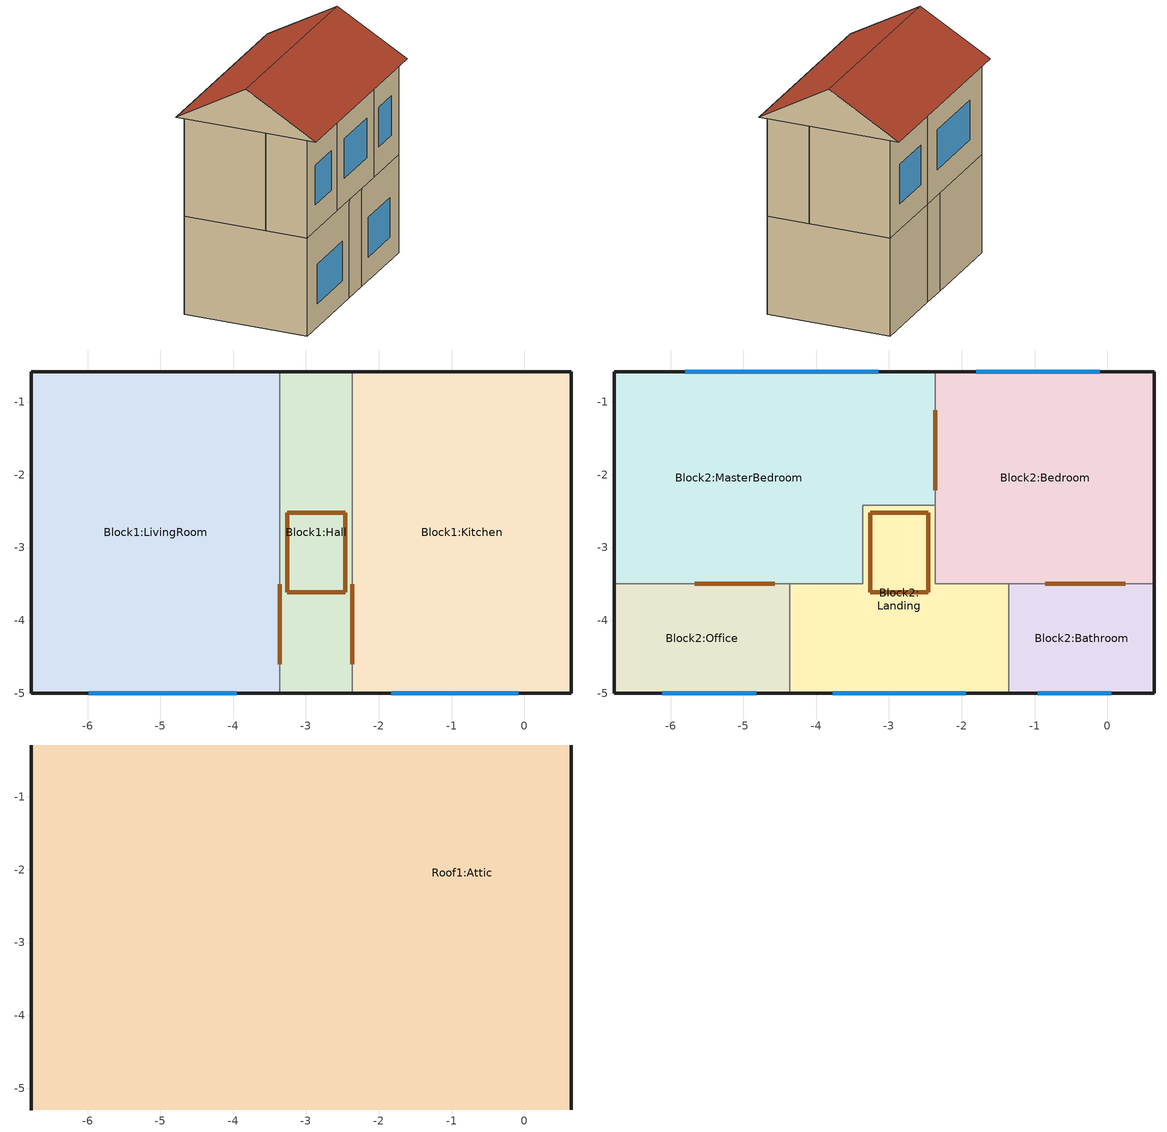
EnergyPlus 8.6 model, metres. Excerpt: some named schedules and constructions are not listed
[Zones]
Block1:Kitchen
 floor ground (Project ground floor): 0.64,-5 -2.36,-5 -2.36,-0.59 0.64,-0.59 z0
 wall outside (Project wall): -2.36,-5 0.64,-5 0.64,-0.59 -2.36,-0.59 z0:3.5
 wall to Block1:Hall (Project partition): -2.36,-0.59 -2.36,-5 z0:3.5
 window (1001): -1.83,-5 -0.08,-5 z0.84:2.26
 door inside (Project internal door): -2.36,-3.5 -2.36,-4.6 z0:2
Block1:Hall
 floor ground (Project ground floor): -2.36,-5 -3.36,-5 -3.36,-0.59 -2.36,-0.59 z0
 wall outside (Project wall): -3.36,-5 -2.36,-5 / -2.36,-0.59 -3.36,-0.59 z0:3.5
 wall to Block1:LivingRoom (Project partition_Rev): -3.36,-0.59 -3.36,-5 z0:3.5
 door inside (IRTSurface): -3.26,-3.61 -2.46,-3.61 -2.46,-2.52 -3.26,-2.52 z3.5
 door inside (Project internal door): -3.36,-3.5 -3.36,-4.6 z0:2
Block1:LivingRoom
 floor ground (Project ground floor): -3.36,-5 -6.77,-5 -6.77,-0.59 -3.36,-0.59 z0
 wall outside (Project wall): -3.36,-0.59 -6.77,-0.59 -6.77,-5 -3.36,-5 z0:3.5
 window (1001): -5.99,-5 -3.95,-5 z0.84:2.26
Block2:Bedroom
 floor to Block1:Kitchen (Project internal floor_Reversed_Rev): 0.64,-3.5 -2.36,-3.5 -2.36,-0.59 0.64,-0.59 z3.5
 wall outside (Project wall): 0.64,-3.5 0.64,-0.59 -2.36,-0.59 z3.5:7
 wall to Block2:Bathroom (Project partition): -1.36,-3.5 0.64,-3.5 z3.5:7
 wall to Block2:MasterBedroom (Project partition): -2.36,-0.59 -2.36,-2.42 z3.5:7
 wall to Block2:Landing (Project partition): -2.36,-2.42 -2.36,-3.5 -1.36,-3.5 z3.5:7
 window (1001): -0.11,-0.59 -1.8,-0.59 z4.44:5.86
 door inside (Project internal door): -0.85,-3.5 0.25,-3.5 / -2.36,-1.11 -2.36,-2.21 z3.6:5.6
Block2:Bathroom
 floor to Block1:Kitchen (Project internal floor_Reversed_Rev): 0.64,-5 -1.36,-5 -1.36,-3.5 0.64,-3.5 z3.5
 wall outside (Project wall): -1.36,-5 0.64,-5 0.64,-3.5 z3.5:7
 wall to Block2:Landing (Project partition): -1.36,-3.5 -1.36,-5 z3.5:7
 window (1001): -0.96,-5 0.05,-5 z4.44:5.86
Block2:Landing
 floor to Block1:Kitchen (Project internal floor_Reversed_Rev): -1.36,-5 -2.36,-5 -2.36,-3.5 -1.36,-3.5 z3.5
 floor to Block1:Hall (Project internal floor_Reversed_Rev): -2.36,-5 -3.36,-5 -3.36,-2.42 -2.36,-2.42 z3.5
 floor to Block1:LivingRoom (Project internal floor_Reversed_Rev): -3.36,-5 -4.36,-5 -4.36,-3.5 -3.36,-3.5 z3.5
 wall outside (Project wall): -4.36,-5 -1.36,-5 z3.5:7
 wall to Block2:MasterBedroom (Project partition): -2.36,-2.42 -3.36,-2.42 -3.36,-3.5 -4.36,-3.5 z3.5:7
 wall to Block2:Office (Project partition_Rev): -4.36,-3.5 -4.36,-5 z3.5:7
 window (1001): -3.77,-5 -1.94,-5 z4.44:5.86
Block2:MasterBedroom
 floor to Block1:Hall (Project internal floor_Reversed_Rev): -2.36,-2.42 -3.36,-2.42 -3.36,-0.59 -2.36,-0.59 z3.5
 floor to Block1:LivingRoom (Project internal floor_Reversed_Rev): -3.36,-3.5 -6.77,-3.5 -6.77,-0.59 -3.36,-0.59 z3.5
 wall outside (Project wall): -2.36,-0.59 -6.77,-0.59 -6.77,-3.5 z3.5:7
 wall to Block2:Office (Project partition_Rev): -6.77,-3.5 -4.36,-3.5 z3.5:7
 window (1001): -3.14,-0.59 -5.8,-0.59 z4.44:5.86
 door inside (Project internal door): -5.67,-3.5 -4.57,-3.5 z3.6:5.6
Block2:Office
 floor to Block1:LivingRoom (Project internal floor_Reversed_Rev): -4.36,-5 -6.77,-5 -6.77,-3.5 -4.36,-3.5 z3.5
 wall outside (Project wall): -6.77,-3.5 -6.77,-5 -4.36,-5 z3.5:7
 window (1001): -6.12,-5 -4.82,-5 z4.44:5.86
Roof1:Attic
 floor outside (Project external floor): 0.64,-0.59 -6.77,-0.59 -6.77,-0.29 0.64,-0.29 z7; 0.64,-5.3 -6.77,-5.3 -6.77,-5 0.64,-5 z7
 floor to Block2:Bedroom (Project semi-exposed ceiling_Rev): 0.64,-3.5 -2.36,-3.5 -2.36,-0.59 0.64,-0.59 z7
 floor to Block2:Bathroom (Project semi-exposed ceiling_Rev): 0.64,-5 -1.36,-5 -1.36,-3.5 0.64,-3.5 z7
 floor to Block2:Landing (Project semi-exposed ceiling_Rev): -2.36,-3.5 -3.36,-3.5 -3.36,-2.42 -2.36,-2.42 z7; -1.36,-5 -4.36,-5 -4.36,-3.5 -1.36,-3.5 z7
 floor to Block2:MasterBedroom (Project semi-exposed ceiling_Rev): -3.36,-3.5 -6.77,-3.5 -6.77,-2.42 -3.36,-2.42 z7; -2.36,-2.42 -6.77,-2.42 -6.77,-0.59 -2.36,-0.59 z7
 floor to Block2:Office (Project semi-exposed ceiling_Rev): -4.36,-5 -6.77,-5 -6.77,-3.5 -4.36,-3.5 z7
 wall outside (Project wall): -6.77,-0.29,7 -6.77,-5.3,7 -6.77,-2.79,8.45; 0.64,-5.3,7 0.64,-0.29,7 0.64,-2.79,8.45
 roof outside (Project unoccupied pitched roof): -6.77,-5.3,7 0.64,-5.3,7 0.64,-2.79,8.45 -6.77,-2.79,8.45; 0.64,-0.29,7 -6.77,-0.29,7 -6.77,-2.79,8.45 0.64,-2.79,8.45
[Material:NoMass]
11_RVAL_4: Roughness=Rough; Thermal Resistance {m2-K/W}=.18; Thermal Absorptance=0.9; Solar Absorptance=0.7; Visible Absorptance=0.7
[Construction]
Project internal floor_Reversed: Cast Concrete (Dense)_0.1
Project internal door_Rev: Painted Oak_0.035
Project semi-exposed ceiling: Plywood (Heavyweight)_0.01, MW Glass Wool (rolls)_0.1319, Cast Concrete (Lightweight)_0.1, 11_RVAL_4, Plasterboard_0.013
[Material] Roughness=Rough; Thermal Absorptance=0.9
Name | Thickness {m} | Conductivity {W/m-K} | Density {kg/m3} | Specific Heat {J/kg-K} | Solar Absorptance | Visible Absorptance
Cast Concrete (Dense)_0.1 | .1 | 1.4 | 2100 | 840 | 0.6 | 0.6
Painted Oak_0.035 | .035 | 0.19 | 700 | 2390 | 0.5 | 0.5
Plywood (Heavyweight)_0.01 | .01 | 0.15 | 700 | 1420 | 0.78 | 0.78
MW Glass Wool (rolls)_0.1319 | .1319 | 0.04 | 12 | 840 | 0.6 | 0.6
Cast Concrete (Lightweight)_0.1 | .1 | 0.38 | 1200 | 1000 | 0.6 | 0.6
Plasterboard_0.013 | .013 | 0.25 | 2800 | 896 | 0.5 | 0.5
[Schedule:Compact]
2864: Through: 31 Dec, For: Weekdays SummerDesignDay, Until: 07:00, 0, Until: 08:00, 0.25, Until: 09:00, 0.5, Until: 12:00, 1, Until: 14:00, 0.75, Until: 17:00, 1, Until: 18:00, 0.5, Until: 19:00, 0.25, Until: 24:00, 0, For: Weekends, Until: 24:00, 0, For: Holidays, Until: 24:00, 0, For: WinterDesignDay AllOtherDays, Until: 24:00, 0
20001: Through: 12/31, For: Weekdays Weekends SummerDesignDays, Until: 24:00, 24, For: WinterDesignDays, Until: 24:00, 0, For: AllOtherDays, Until: 24:00, 24
20002: Through: 12/31, For: Weekdays Weekends SummerDesignDays, Until: 24:00, 0, For: WinterDesignDays, Until: 24:00, 0, For: AllOtherDays, Until: 24:00, 0
[AirflowNetwork:MultiZone:Surface:Crack] Reference Crack Conditions=Reference Crack Conditions
Name | Air Mass Flow Coefficient at Reference Conditions {kg/s} | Air Mass Flow Exponent
DefaultCrack | 1e-11 | 0.66
Block1:Kitchen_Ceiling_1_0_0; Block2:Bedroom_Ceiling_1_0_0 | .0078792 | .7
Block1:Kitchen_Ceiling_1_1_0; Block2:Bathroom_Ceiling_1_0_0 | .0026968 | .7
Block1:Kitchen_Ceiling_1_2_0 | .0013575 | .7
Block1:Kitchen_Wall_2_0_0 | .0008031 | .7
Block1:Kitchen_Wall_3_0_0; Block1:LivingRoom_Wall_5_0_0 | .0015449 | .7
Block1:Kitchen_Wall_4_0_0 | .0010514 | .7
Block1:Kitchen_Partition_5_0_0; Block1:Hall_Partition_5_0_0 | .0397842 | .75
Block1:Hall_Ceiling_1_0_0 | .0015316 | .7
Block1:Hall_Ceiling_1_1_0 | .0016466 | .7
Block1:Hall_Wall_2_0_0; Block1:Hall_Wall_4_0_0 | .0003492 | .7
Block1:LivingRoom_Ceiling_1_0_0 | .0013517 | .7
Block1:LivingRoom_Ceiling_1_1_0 | .0089502 | .7
Block1:LivingRoom_Ceiling_1_2_0; Block2:Office_Ceiling_1_0_0 | .0032538 | .7
Block1:LivingRoom_Wall_2_0_0 | .0009055 | .7
Block1:LivingRoom_Wall_4_0_0 | .0011943 | .7
Block2:Bedroom_Partition_2_0_0 | .0143804 | .75
Block2:Bedroom_Wall_3_0_0; Block2:MasterBedroom_Wall_8_0_0 | .00102 | .7
Block2:Bedroom_Wall_4_0_0 | .0008106 | .7
Block2:Bedroom_Partition_5_0_0 | .0126536 | .75
Block2:Bedroom_Partition_6_0_0; Block2:Landing_Partition_7_0_0 | .0113471 | .75
Block2:Bedroom_Partition_7_0_0 | .0105612 | .75
Block2:Bathroom_Wall_2_0_0 | .0005556 | .7
Block2:Bathroom_Wall_3_0_0; Block2:Office_Wall_5_0_0 | .0005249 | .7
Block2:Bathroom_Partition_5_0_0; Block2:Landing_Partition_9_0_0 | .0157462 | .75
Block2:Landing_Ceiling_1_0_0 | .0009704 | .7
Block2:Landing_Ceiling_1_0_1 | .0040559 | .7
Block2:Landing_Wall_2_0_0 | .0007923 | .7
Block2:Landing_Partition_6_0_0 | .0104764 | .75
Block2:Landing_Partition_8_0_0 | .0105157 | .75
Block2:MasterBedroom_Ceiling_1_0_0 | .0033188 | .7
Block2:MasterBedroom_Ceiling_1_0_1 | .0072779 | .7
Block2:MasterBedroom_Partition_2_0_0 | .0187134 | .75
Block2:MasterBedroom_Wall_7_0_0 | .0011669 | .7
Block2:Office_Wall_2_0_0 | .0006602 | .7
Roof1:Attic_Wall_0_0_0; Roof1:Attic_Wall_4_0_0 | .0014515 | .7
Roof1:Attic_Roof_1_0_0; Roof1:Attic_Roof_3_0_0 | .0042925 | .7
Roof1:Attic_ExtFloor_2_0_0; Roof1:Attic_ExtFloor_2_0_1 | .0044484 | 1
[AirflowNetwork:SimulationControl]
VENT: AirflowNetwork Control=NoMultiZoneOrDistribution; Wind Pressure Coefficient Type=Input; AirflowNetwork Wind Pressure Coefficient Array=Cp Data; Height Selection for Local Wind Pressure Calculation=OpeningHeight; Building Type=LowRise; Maximum Number of Iterations=1000; Initialization Type=ZeroNodePressures; Relative Airflow Convergence Tolerance=.0001; Absolute Airflow Convergence Tolerance {kg/s}=.000001; Convergence Acceleration Limit=-0.5; Azimuth Angle of Long Axis of Building {deg}=0; Ratio of Building Width Along Short Axis to Width Along Long Axis=1
[AirflowNetwork:MultiZone:Zone] Ventilation Control Mode=Temperature; Ventilation Control Zone Temperature Setpoint Schedule=20001
Name | Venting Availability Schedule
Block1:Kitchen; Block1:Hall; Block1:LivingRoom; Block2:Bedroom; Block2:Bathroom; Block2:Landing; Block2:MasterBedroom; Block2:Office | 2864
Roof1:Attic | 20002
[AirflowNetwork:MultiZone:Surface] Window/Door Opening Factor, or Crack Factor=1
Block1:Kitchen_Ceiling_1_0_0: Leakage Component=Block1:Kitchen_Ceiling_1_0_0
Block1:Kitchen_Ceiling_1_1_0: Leakage Component=Block1:Kitchen_Ceiling_1_1_0
Block1:Kitchen_Ceiling_1_2_0: Leakage Component=Block1:Kitchen_Ceiling_1_2_0
Block1:Kitchen_Wall_2_0_0: Leakage Component=Block1:Kitchen_Wall_2_0_0
Block1:Kitchen_Wall_2_0_0_0_0_0_Win: Leakage Component=Block1:Kitchen_Wall_2_0_0_0_0_0_Win; Ventilation Control Mode=Constant; Ventilation Control Zone Temperature Setpoint Schedule=20001; Venting Availability Schedule=Block1:KitchenWindowState0
Block1:Kitchen_Wall_3_0_0: Leakage Component=Block1:Kitchen_Wall_3_0_0
Block1:Kitchen_Wall_4_0_0: Leakage Component=Block1:Kitchen_Wall_4_0_0
Block1:Kitchen_Partition_5_0_0: Leakage Component=Block1:Kitchen_Partition_5_0_0
Block1:Kitchen_Partition_5_0_0_0_0_0_Door: Leakage Component=Block1:Kitchen_Partition_5_0_0_0_0_0_Door; Ventilation Control Mode=Temperature; Ventilation Control Zone Temperature Setpoint Schedule=20001; Venting Availability Schedule=2864
Block1:Hall_Ceiling_1_0_0: Leakage Component=Block1:Hall_Ceiling_1_0_0
Block1:Hall_Ceiling_1_0_0_0_0_0_Hole: Leakage Component=Block1:Hall_Ceiling_1_0_0_0_0_0_Hole; Ventilation Control Mode=Constant
Block1:Hall_Ceiling_1_1_0: Leakage Component=Block1:Hall_Ceiling_1_1_0
Block1:Hall_Wall_2_0_0: Leakage Component=Block1:Hall_Wall_2_0_0
Block1:Hall_Wall_4_0_0: Leakage Component=Block1:Hall_Wall_4_0_0
Block1:Hall_Partition_5_0_0: Leakage Component=Block1:Hall_Partition_5_0_0
Block1:LivingRoom_Partition_3_0_0_0_0_0_Door_10010: Leakage Component=Block1:Hall_Partition_5_0_0_0_0_0_Door; Ventilation Control Mode=Temperature; Ventilation Control Zone Temperature Setpoint Schedule=20001; Venting Availability Schedule=2864
Block1:LivingRoom_Ceiling_1_0_0: Leakage Component=Block1:LivingRoom_Ceiling_1_0_0
Block1:LivingRoom_Ceiling_1_1_0: Leakage Component=Block1:LivingRoom_Ceiling_1_1_0
Block1:LivingRoom_Ceiling_1_2_0: Leakage Component=Block1:LivingRoom_Ceiling_1_2_0
Block1:LivingRoom_Wall_2_0_0: Leakage Component=Block1:LivingRoom_Wall_2_0_0
Block1:LivingRoom_Wall_2_0_0_0_0_0_Win: Leakage Component=Block1:LivingRoom_Wall_2_0_0_0_0_0_Win; Ventilation Control Mode=Constant; Ventilation Control Zone Temperature Setpoint Schedule=20001; Venting Availability Schedule=Block1:LivingRoomWindowState0
Block1:LivingRoom_Wall_4_0_0: Leakage Component=Block1:LivingRoom_Wall_4_0_0
Block1:LivingRoom_Wall_5_0_0: Leakage Component=Block1:LivingRoom_Wall_5_0_0
Block2:Bedroom_Ceiling_1_0_0: Leakage Component=Block2:Bedroom_Ceiling_1_0_0
Block2:Bedroom_Partition_2_0_0: Leakage Component=Block2:Bedroom_Partition_2_0_0
Block2:Bedroom_Partition_2_0_0_0_0_0_Door: Leakage Component=Block2:Bedroom_Partition_2_0_0_0_0_0_Door; Ventilation Control Mode=Temperature; Ventilation Control Zone Temperature Setpoint Schedule=20001; Venting Availability Schedule=2864
Block2:Bedroom_Wall_3_0_0: Leakage Component=Block2:Bedroom_Wall_3_0_0
Block2:Bedroom_Wall_4_0_0: Leakage Component=Block2:Bedroom_Wall_4_0_0
Block2:Bedroom_Wall_4_0_0_0_0_0_Win: Leakage Component=Block2:Bedroom_Wall_4_0_0_0_0_0_Win; Ventilation Control Mode=Temperature; Ventilation Control Zone Temperature Setpoint Schedule=20001; Venting Availability Schedule=2864
Block2:Bedroom_Partition_5_0_0: Leakage Component=Block2:Bedroom_Partition_5_0_0
Block2:Bedroom_Partition_5_0_0_0_0_0_Door: Leakage Component=Block2:Bedroom_Partition_5_0_0_0_0_0_Door; Ventilation Control Mode=Temperature; Ventilation Control Zone Temperature Setpoint Schedule=20001; Venting Availability Schedule=2864
Block2:Bedroom_Partition_6_0_0: Leakage Component=Block2:Bedroom_Partition_6_0_0
Block2:Bedroom_Partition_7_0_0: Leakage Component=Block2:Bedroom_Partition_7_0_0
Block2:Bathroom_Ceiling_1_0_0: Leakage Component=Block2:Bathroom_Ceiling_1_0_0
Block2:Bathroom_Wall_2_0_0: Leakage Component=Block2:Bathroom_Wall_2_0_0
Block2:Bathroom_Wall_2_0_0_0_0_0_Win: Leakage Component=Block2:Bathroom_Wall_2_0_0_0_0_0_Win; Ventilation Control Mode=Constant; Ventilation Control Zone Temperature Setpoint Schedule=20001; Venting Availability Schedule=Block2:BathroomWindowState0
Block2:Bathroom_Wall_3_0_0: Leakage Component=Block2:Bathroom_Wall_3_0_0
Block2:Bathroom_Partition_5_0_0: Leakage Component=Block2:Bathroom_Partition_5_0_0
Block2:Landing_Ceiling_1_0_0: Leakage Component=Block2:Landing_Ceiling_1_0_0
Block2:Landing_Ceiling_1_0_1: Leakage Component=Block2:Landing_Ceiling_1_0_1
Block2:Landing_Wall_2_0_0: Leakage Component=Block2:Landing_Wall_2_0_0
Block2:Landing_Wall_2_0_0_0_0_0_Win: Leakage Component=Block2:Landing_Wall_2_0_0_0_0_0_Win; Ventilation Control Mode=Temperature; Ventilation Control Zone Temperature Setpoint Schedule=20001; Venting Availability Schedule=2864
Block2:Landing_Partition_6_0_0: Leakage Component=Block2:Landing_Partition_6_0_0
Block2:Landing_Partition_7_0_0: Leakage Component=Block2:Landing_Partition_7_0_0
Block2:Landing_Partition_8_0_0: Leakage Component=Block2:Landing_Partition_8_0_0
Block2:Landing_Partition_9_0_0: Leakage Component=Block2:Landing_Partition_9_0_0
Block2:MasterBedroom_Ceiling_1_0_0: Leakage Component=Block2:MasterBedroom_Ceiling_1_0_0
Block2:MasterBedroom_Ceiling_1_0_1: Leakage Component=Block2:MasterBedroom_Ceiling_1_0_1
Block2:MasterBedroom_Partition_2_0_0: Leakage Component=Block2:MasterBedroom_Partition_2_0_0
Block2:Office_Partition_4_0_0_0_0_0_Door_10032: Leakage Component=Block2:MasterBedroom_Partition_2_0_0_0_0_0_Door; Ventilation Control Mode=Temperature; Ventilation Control Zone Temperature Setpoint Schedule=20001; Venting Availability Schedule=2864
Block2:MasterBedroom_Wall_7_0_0: Leakage Component=Block2:MasterBedroom_Wall_7_0_0
Block2:MasterBedroom_Wall_7_0_0_0_0_0_Win: Leakage Component=Block2:MasterBedroom_Wall_7_0_0_0_0_0_Win; Ventilation Control Mode=Constant; Ventilation Control Zone Temperature Setpoint Schedule=20001; Venting Availability Schedule=Block2:MasterBedroomWindowState0
Block2:MasterBedroom_Wall_8_0_0: Leakage Component=Block2:MasterBedroom_Wall_8_0_0
Block2:Office_Ceiling_1_0_0: Leakage Component=Block2:Office_Ceiling_1_0_0
Block2:Office_Wall_2_0_0: Leakage Component=Block2:Office_Wall_2_0_0
Block2:Office_Wall_2_0_0_0_0_0_Win: Leakage Component=Block2:Office_Wall_2_0_0_0_0_0_Win; Ventilation Control Mode=Constant; Ventilation Control Zone Temperature Setpoint Schedule=20001; Venting Availability Schedule=Block2:OfficeWindowState0
Block2:Office_Wall_5_0_0: Leakage Component=Block2:Office_Wall_5_0_0
Roof1:Attic_Wall_0_0_0: Leakage Component=Roof1:Attic_Wall_0_0_0
Roof1:Attic_Roof_1_0_0: Leakage Component=Roof1:Attic_Roof_1_0_0
Roof1:Attic_ExtFloor_2_0_0: Leakage Component=Roof1:Attic_ExtFloor_2_0_0
Roof1:Attic_ExtFloor_2_0_1: Leakage Component=Roof1:Attic_ExtFloor_2_0_1
Roof1:Attic_Roof_3_0_0: Leakage Component=Roof1:Attic_Roof_3_0_0
Roof1:Attic_Wall_4_0_0: Leakage Component=Roof1:Attic_Wall_4_0_0
[AirflowNetwork:MultiZone:ExternalNode]
Name | External Node Height {m} | Wind Pressure Coefficient Values Object
Block1:Kitchen_Wall_2_0_0 | 2.33 | Block1:Kitchen_Wall_2_0_0
Block1:Kitchen_Wall_2_0_0_0_0_0_Win | 2.07 | Block1:Kitchen_Wall_2_0_0_0_0_0_Win
Block1:Kitchen_Wall_3_0_0 | 2.33 | Block1:Kitchen_Wall_3_0_0
Block1:Kitchen_Wall_4_0_0 | 2.33 | Block1:Kitchen_Wall_4_0_0
Block1:Hall_Wall_2_0_0 | 2.33 | Block1:Hall_Wall_2_0_0
Block1:Hall_Wall_4_0_0 | 2.33 | Block1:Hall_Wall_4_0_0
Block1:LivingRoom_Wall_2_0_0 | 2.33 | Block1:LivingRoom_Wall_2_0_0
Block1:LivingRoom_Wall_2_0_0_0_0_0_Win | 2.07 | Block1:LivingRoom_Wall_2_0_0_0_0_0_Win
Block1:LivingRoom_Wall_4_0_0 | 2.33 | Block1:LivingRoom_Wall_4_0_0
Block1:LivingRoom_Wall_5_0_0 | 2.33 | Block1:LivingRoom_Wall_5_0_0
Block2:Bedroom_Wall_3_0_0 | 7 | Block2:Bedroom_Wall_3_0_0
Block2:Bedroom_Wall_4_0_0 | 7 | Block2:Bedroom_Wall_4_0_0
Block2:Bedroom_Wall_4_0_0_0_0_0_Win | 6.87 | Block2:Bedroom_Wall_4_0_0_0_0_0_Win
Block2:Bathroom_Wall_2_0_0 | 7 | Block2:Bathroom_Wall_2_0_0
Block2:Bathroom_Wall_2_0_0_0_0_0_Win | 6.87 | Block2:Bathroom_Wall_2_0_0_0_0_0_Win
Block2:Bathroom_Wall_3_0_0 | 7 | Block2:Bathroom_Wall_3_0_0
Block2:Landing_Wall_2_0_0 | 7 | Block2:Landing_Wall_2_0_0
Block2:Landing_Wall_2_0_0_0_0_0_Win | 6.87 | Block2:Landing_Wall_2_0_0_0_0_0_Win
Block2:MasterBedroom_Wall_7_0_0 | 7 | Block2:MasterBedroom_Wall_7_0_0
Block2:MasterBedroom_Wall_7_0_0_0_0_0_Win | 6.87 | Block2:MasterBedroom_Wall_7_0_0_0_0_0_Win
Block2:MasterBedroom_Wall_8_0_0 | 7 | Block2:MasterBedroom_Wall_8_0_0
Block2:Office_Wall_2_0_0 | 7 | Block2:Office_Wall_2_0_0
Block2:Office_Wall_2_0_0_0_0_0_Win | 6.87 | Block2:Office_Wall_2_0_0_0_0_0_Win
Block2:Office_Wall_5_0_0 | 7 | Block2:Office_Wall_5_0_0
Roof1:Attic_Wall_0_0_0 | 11.22 | Roof1:Attic_Wall_0_0_0
Roof1:Attic_Roof_1_0_0 | 10.3 | Roof1:Attic_Roof_1_0_0
Roof1:Attic_ExtFloor_2_0_0 | 9.33 | Roof1:Attic_ExtFloor_2_0_0
Roof1:Attic_ExtFloor_2_0_1 | 9.33 | Roof1:Attic_ExtFloor_2_0_1
Roof1:Attic_Roof_3_0_0 | 10.3 | Roof1:Attic_Roof_3_0_0
Roof1:Attic_Wall_4_0_0 | 11.22 | Roof1:Attic_Wall_4_0_0
[AirflowNetwork:MultiZone:WindPressureCoefficientValues] AirflowNetwork:MultiZone:WindPressureCoefficientArray=Cp Data
Name | Wind Pressure Coefficient Value 1 | Wind Pressure Coefficient Value 2 | Wind Pressure Coefficient Value 3 | Wind Pressure Coefficient Value 4 | Wind Pressure Coefficient Value 5 | Wind Pressure Coefficient Value 6 | Wind Pressure Coefficient Value 7 | Wind Pressure Coefficient Value 8
Block1:Kitchen_Wall_2_0_0; Block1:Kitchen_Wall_2_0_0_0_0_0_Win; Block1:Hall_Wall_2_0_0; Block1:LivingRoom_Wall_2_0_0; Block1:LivingRoom_Wall_2_0_0_0_0_0_Win; Block2:Bathroom_Wall_2_0_0; Block2:Bathroom_Wall_2_0_0_0_0_0_Win; Block2:Landing_Wall_2_0_0; Block2:Landing_Wall_2_0_0_0_0_0_Win; Block2:Office_Wall_2_0_0; Block2:Office_Wall_2_0_0_0_0_0_Win | -.2 | -.35 | -.3 | .1 | .4 | .1 | -.3 | -.35
Block1:Kitchen_Wall_3_0_0; Block2:Bedroom_Wall_3_0_0; Block2:Bathroom_Wall_3_0_0; Roof1:Attic_Wall_4_0_0 | -.3 | .1 | .4 | .1 | -.3 | -.35 | -.2 | -.35
Block1:Kitchen_Wall_4_0_0; Block1:Hall_Wall_4_0_0; Block1:LivingRoom_Wall_4_0_0; Block2:Bedroom_Wall_4_0_0; Block2:Bedroom_Wall_4_0_0_0_0_0_Win; Block2:MasterBedroom_Wall_7_0_0; Block2:MasterBedroom_Wall_7_0_0_0_0_0_Win | .4 | .1 | -.3 | -.35 | -.2 | -.35 | -.3 | .1
Block1:LivingRoom_Wall_5_0_0; Block2:MasterBedroom_Wall_8_0_0; Block2:Office_Wall_5_0_0; Roof1:Attic_Wall_0_0_0 | -.3 | -.35 | -.2 | -.35 | -.3 | .1 | .4 | .1
Roof1:Attic_Roof_1_0_0; Roof1:Attic_Roof_3_0_0 | -.35 | -.45 | -.55 | -.45 | -.35 | -.45 | -.55 | -.45
Roof1:Attic_ExtFloor_2_0_0; Roof1:Attic_ExtFloor_2_0_1 | -.6 | -.5 | -.4 | -.5 | -.6 | -.5 | -.4 | -.5
[AirflowNetwork:MultiZone:Component:DetailedOpening] Type of Rectangular Large Vertical Opening (LVO)=NonPivoted; Extra Crack Length or Height of Pivoting Axis {m}=0; Number of Sets of Opening Factor Data=2; Opening Factor 1=0; Discharge Coefficient for Opening Factor 1=.65; Width Factor for Opening Factor 1=0; Height Factor for Opening Factor 1=1; Start Height Factor for Opening Factor 1=0; Opening Factor 2=1; Discharge Coefficient for Opening Factor 2=.65; Height Factor for Opening Factor 2=1; Start Height Factor for Opening Factor 2=0; Opening Factor 3=0; Discharge Coefficient for Opening Factor 3=0; Width Factor for Opening Factor 3=0; Height Factor for Opening Factor 3=0; Start Height Factor for Opening Factor 3=0; Opening Factor 4=0; Discharge Coefficient for Opening Factor 4=0; Width Factor for Opening Factor 4=0; Height Factor for Opening Factor 4=0; Start Height Factor for Opening Factor 4=0
Name | Air Mass Flow Coefficient When Opening is Closed {kg/s-m} | Air Mass Flow Exponent When Opening is Closed | Width Factor for Opening Factor 2
Block1:Kitchen_Wall_2_0_0_0_0_0_Win; Block1:LivingRoom_Wall_2_0_0_0_0_0_Win; Block2:Bedroom_Wall_4_0_0_0_0_0_Win; Block2:Bathroom_Wall_2_0_0_0_0_0_Win; Block2:Landing_Wall_2_0_0_0_0_0_Win; Block2:MasterBedroom_Wall_7_0_0_0_0_0_Win; Block2:Office_Wall_2_0_0_0_0_0_Win | .00014 | .65 | .3
Block1:Kitchen_Partition_5_0_0_0_0_0_Door; Block1:Hall_Partition_5_0_0_0_0_0_Door; Block2:Bedroom_Partition_2_0_0_0_0_0_Door; Block2:Bedroom_Partition_5_0_0_0_0_0_Door; Block2:MasterBedroom_Partition_2_0_0_0_0_0_Door | .02 | .6 | .025
[AirflowNetwork:MultiZone:Component:HorizontalOpening]
Block1:Hall_Ceiling_1_0_0_0_0_0_Hole: Air Mass Flow Coefficient When Opening is Closed {kg/s-m}=1e-08; Air Mass Flow Exponent When Opening is Closed=0.5; Sloping Plane Angle {deg}=90; Discharge Coefficient=.65
[AirflowNetwork:MultiZone:ReferenceCrackConditions]
Reference Crack Conditions: Reference Temperature {C}=20; Reference Barometric Pressure {Pa}=101320; Reference Humidity Ratio {kgWater/kgDryAir}=0.005
[AirflowNetwork:MultiZone:WindPressureCoefficientArray]
Cp Data: Wind Direction 1 {deg}=0; Wind Direction 2 {deg}=45; Wind Direction 3 {deg}=90; Wind Direction 4 {deg}=135; Wind Direction 5 {deg}=180; Wind Direction 6 {deg}=225; Wind Direction 7 {deg}=270; Wind Direction 8 {deg}=315
